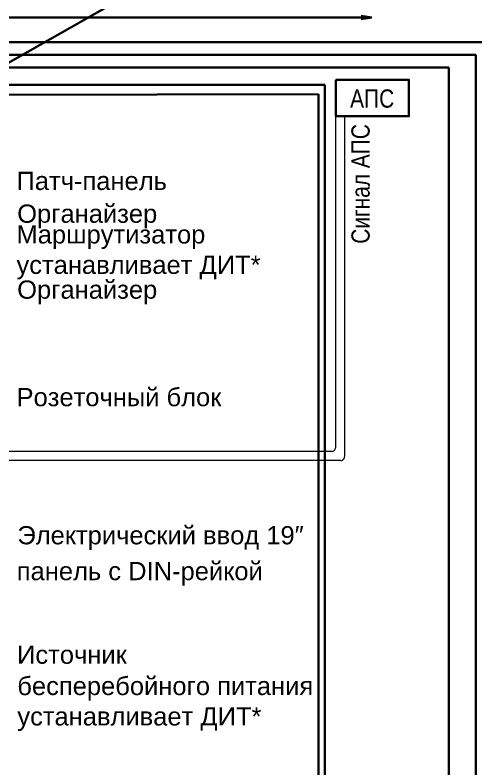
# Model space of a CAD drawing. Header units: millimetres. Extents: x -695119 to 412940, y -249585 to 622758.
# Drawn here: x -653469 to -647160, y 23462 to 33791 of the extents above; entities that cross this region are included whole.
import ezdxf

# ---------------------------------------------------------------- set-up
doc = ezdxf.new("R2010")
doc.units = ezdxf.units.MM
doc.linetypes.add('DASH', pattern=[0.75, 0.5, -0.25])
for name, color, linetype, lineweight in [('1.АПС_оборудование', 1, 'Continuous', 30), ('1.АПС_текст', 7, 'Continuous', 15), ('_Схема', 5, 'Continuous', 30), ('PDF _Геометрия', 8, 'Continuous', 9), ('UTP', 5, 'Continuous', 30)]:
    doc.layers.add(name, color=color, linetype=linetype, lineweight=lineweight)
doc.layers.add('PDF _Текст', color=7, linetype='Continuous')
doc.styles.add('Arial Narrow МОЙ', font='ARIALN.TTF', dxfattribs={"height": 2.5})
doc.styles.add('PDF Arial', font='arial.ttf')

msp = doc.modelspace()

# ---------------------------------------------------------------- linework, layer by layer
at = {"layer": '1.АПС_оборудование'}
msp.add_lwpolyline([(-649076.123, 32903.915), (-648076.123, 32903.915), (-648076.123, 32403.915), (-649076.123, 32403.915)], close=True, dxfattribs=at)
at = {"layer": '_Схема', "color": 5}
msp.add_line((-639281.438, 41243.584), (-695119.45, 9543.843), dxfattribs=at)
at = {"layer": '_Схема'}
for p, q in [((-658398.367, 33420.102), (-646793.11, 33420.102)), ((-658188.64, 33246.346), (-647162.274, 33246.346)), ((-647162.274, 33246.346), (-647162.274, 17396.469)), ((-647531.439, 33072.589), (-657979.292, 33072.589)), ((-647531.439, 17650.108), (-647531.439, 33072.589)), ((-649226.17, 32834.064), (-657770.656, 32834.064)), ((-649226.17, 17794.38), (-649226.17, 32834.064)), ((-649314.707, 32707.269), (-657566.219, 32692.222)), ((-649314.707, 17945.767), (-649314.707, 32707.269))]:
    msp.add_line(p, q, dxfattribs=at)
at = {"layer": 'PDF _Геометрия', "color": 6, "lineweight": 30}
for points in [[(-648732.729, 33779.418), (-648584.223, 33756.536)], [(-658606.905, 31709.821), (-658606.905, 33756.536), (-648584.223, 33756.536)], [(-648732.729, 33733.654), (-648584.223, 33756.536)]]:
    msp.add_lwpolyline(points, dxfattribs=at)
at = {"layer": 'UTP', "color": 1, "linetype": 'DASH', "lineweight": 0, "ltscale": 10}
for points in [[(-649082.164, 32903.915), (-649082.164, 27862.306, -0.414213562), (-649132.164, 27812.306), (-656706.077, 27812.306)], [(-648958.074, 32403.915), (-648958.074, 27738.215, -0.414213562), (-649008.074, 27688.215), (-656706.077, 27688.215)]]:
    msp.add_lwpolyline(points, format="xyb", dxfattribs=at)

# ---------------------------------------------------------------- texts
at = {"layer": '1.АПС_текст', "insert": (-648579.945, 32645.478), "char_height": 250, "width": 2154.73748, "attachment_point": 5, "style": 'Arial Narrow МОЙ'}
msp.add_mtext('АПС', dxfattribs=at)
at = {"layer": '1.АПС_текст', "insert": (-648737.924, 31477.182), "char_height": 250, "width": 2154.73748, "attachment_point": 5, "rotation": 90, "style": 'Arial Narrow МОЙ'}
msp.add_mtext('Сигнал АПС', dxfattribs=at)
at = {"layer": 'PDF _Текст', "char_height": 250, "attachment_point": 7, "style": 'PDF Arial'}
for s, insert in [('Патч-панель', (-653450.076, 31390.151)), ('Органайзер', (-653440.551, 30869.441)), ('Маршрутизатор \\Pустанавливает ДИТ*', (-653450.076, 30168.731)), ('Органайзер', (-653440.551, 29829.079)), ('Розеточный блок', (-653449.017, 28427.82)), ('Электрический ввод 19″', (-653437.376, 26463.516)), ('панель с DIN-рейкой', (-653445.842, 25972.44)), ('Источник', (-653442.346, 24899.056)), ('бесперебойного питания\\Pустанавливает ДИТ*', (-653438.434, 23981.678))]:
    msp.add_mtext(s, dxfattribs=dict(at, insert=insert))

doc.saveas('drawing.dxf')
